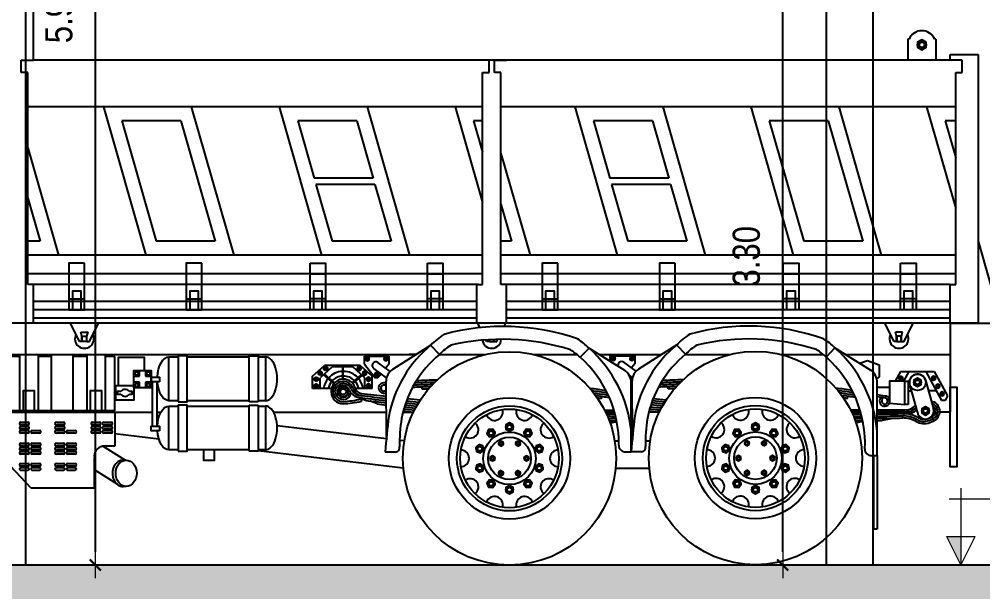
# Model space of a CAD drawing. Header units: millimetres. Extents: x 1170 to 1315, y 90 to 135.
# Drawn here: x 1200.82 to 1205.97, y 94.96 to 98.02 of the extents above; entities that cross this region are included whole.
import ezdxf

# ---------------------------------------------------------------- set-up
doc = ezdxf.new("R2010")
doc.units = ezdxf.units.MM
doc.header["$LTSCALE"] = 20
doc.header["$MEASUREMENT"] = 0
doc.layers.get('0').update_dxf_attribs({"linetype": 'CONTINUOUS'})
doc.layers.get('DEFPOINTS').update_dxf_attribs({"linetype": 'CONTINUOUS'})
doc.layers.add('camion', color=7, linetype='CONTINUOUS')
doc.layers.add('COTA', color=7, linetype='CONTINUOUS')
for name, color, linetype, lineweight in [('E-Cta-W', 7, 'CONTINUOUS', 20), ('E-Pen-C', 4, 'CONTINUOUS', 15), ('E-Pen-G', 3, 'CONTINUOUS', 30)]:
    doc.layers.add(name, color=color, linetype=linetype, lineweight=lineweight)
doc.styles.add('F2', font='ARIALN.TTF')
doc.dimstyles.new('DIMENSION-1', dxfattribs={"dimtxt": 0.145, "dimasz": 0.07, "dimexe": 1, "dimexo": 0, "dimgap": 0.12, "dimtad": 1, "dimzin": 7, "dimdsep": 46, "dimtxsty": 'F2', "dimblk1": 'TRACO', "dimblk2": 'TRACO', "dimsah": 1, "dimcen": 1, "dimse1": 1, "dimse2": 1, "dimclrd": 4, "dimclre": 256, "dimclrt": 4, "dimadec": 8, "dimazin": 0, "dimtfac": 1, "dimtix": 1, "dimtmove": 2, "dimatfit": 3, "dimldrblk": 'TRACO', "dimfxl": 1, "dimtolj": 1, "dimtzin": 0, "dimarcsym": 0})

# ---------------------------------------------------------------- blocks, each defined once
blk = doc.blocks.new('Ind-Nivel-CT2')
at = {"color": 4}
for p, q in [((0, 0.5868), (0, 0)), ((-0.0885, 0.5046), (1.16, 0.5046)), ((-0.1089, 0.2177), (0, 0)), ((-0.1089, 0.2177), (0.1089, 0.2177)), ((0, 0), (0.1089, 0.2177))]:
    blk.add_line(p, q, dxfattribs=at)
blk.add_solid([(-0.1089, 0.2177), (0, 0.2177), (0, 0)], dxfattribs=at)
at = {"color": 4, "style": 'F2'}
blk.add_attdef('NIVEL1', (0.1617, 0.6014), '', height=0.2, dxfattribs=at)
blk = doc.blocks.new('TRACO')
at = {"layer": 'E-Pen-C'}
for p, q in [((0, 1), (0, -1)), ((-1, 0), (1, 0))]:
    blk.add_line(p, q, dxfattribs=at)
at = {"layer": 'E-Pen-G'}
blk.add_line((-0.424, -0.424), (0.424, 0.424), dxfattribs=at)
blk = doc.blocks.new('*D424')
at = {"layer": 'COTA', "color": 4, "linetype": 'Continuous', "lineweight": -2}
blk.add_line((1204.8962, 95.1747), (1204.8962, 98.3347), dxfattribs=at)
at = {"layer": 'DEFPOINTS', "color": 0, "linetype": 'Continuous'}
for p in [(1204.8962, 98.4047), (1205.1279, 98.4047), (1205.1279, 95.1047)]:
    blk.add_point(p, dxfattribs=at)
at = {"layer": 'COTA', "color": 4, "linetype": 'Continuous', "lineweight": -2, "xscale": 0.07, "yscale": 0.07, "zscale": 0.07}
for p, rotation in [((1204.8962, 98.4047), 90), ((1204.8962, 95.1047), 270)]:
    blk.add_blockref('TRACO', p, dxfattribs=dict(at, rotation=rotation))
at = {"layer": 'COTA', "color": 4, "linetype": 'Continuous', "insert": (1204.7022, 96.7547), "char_height": 0.145, "attachment_point": 5, "rotation": 90, "style": 'F2'}
blk.add_mtext('\\A1;3.30', dxfattribs=at)
blk = doc.blocks.new('*D427')
at = {"layer": 'COTA', "color": 4, "linetype": 'Continuous', "lineweight": -2}
blk.add_line((1201.2216, 100.9347), (1201.2216, 95.1747), dxfattribs=at)
at = {"layer": 'DEFPOINTS', "color": 0, "linetype": 'Continuous'}
for p in [(1200.8479, 101.0047), (1200.8479, 95.1047), (1201.2216, 95.1047)]:
    blk.add_point(p, dxfattribs=at)
at = {"layer": 'COTA', "color": 4, "linetype": 'Continuous', "lineweight": -2, "xscale": 0.07, "yscale": 0.07, "zscale": 0.07}
for p, rotation in [((1201.2216, 101.0047), 90), ((1201.2216, 95.1047), 270)]:
    blk.add_blockref('TRACO', p, dxfattribs=dict(at, rotation=rotation))
at = {"layer": 'COTA', "color": 4, "linetype": 'Continuous', "insert": (1201.0276, 98.0547), "char_height": 0.145, "attachment_point": 5, "rotation": 90, "style": 'F2'}
blk.add_mtext('\\A1;5.90', dxfattribs=at)
blk = doc.blocks.new('A$C0AA404B3')
at = {"color": 8}
blk.add_lwpolyline([(1.67, 1.44), (0.83, 1.92), (0, 1.44), (0, 0.48), (0.83, 0), (1.67, 0.48)], close=True, dxfattribs=at)
for radius in [0.833, 0.5]:
    blk.add_circle((0.83, 0.96), radius, dxfattribs=at)

msp = doc.modelspace()

# ---------------------------------------------------------------- hatches: boundary and pattern name
at = {"layer": 'COTA', "linetype": 'Continuous'}
h = msp.add_hatch(dxfattribs=at)
h.set_pattern_fill('ANSI38', color=8, scale=0.4, style=0)
h.set_pattern_definition([(45, (0, -39.34948), (-0.035355339, 0.035355339), []), (135, (0, -39.34948), (-0.1060660172, 0.035355339), [0.125, -0.075])])
h.paths.add_polyline_path([(1226.4666, 94.9547), (1223.9666, 94.9547), (1223.9666, 95.0047), (1218.9666, 95.0047), (1218.9666, 95.1047), (1196.0679, 95.1047), (1196.0679, 95.0047), (1195.4679, 95.0047), (1195.384, 95.0047), (1190.496, 95.0047), (1190.494, 94.9547), (1187.0104, 94.9547), (1187.0104, 94.8047), (1178.0762, 94.8047), (1178.0762, 94.4047), (1227.593, 94.4047), (1227.593, 94.8047), (1226.4666, 94.8047)])

# ---------------------------------------------------------------- linework, layer by layer
at = {"layer": 'camion'}
msp.add_line((1205.9405, 96.3976), (1200.7407, 96.3976), dxfattribs=at)
at = {"layer": 'COTA', "color": 8, "linetype": 'Continuous'}
for p, q in [((1200.8479, 101.0047), (1200.8479, 95.1047)), ((1205.1279, 101.0047), (1205.1279, 95.1047)), ((1205.3779, 101.0047), (1205.3779, 95.1047)), ((1200.8907, 97.8024), (1200.8907, 98.1025)), ((1205.5649, 97.9145), (1205.5649, 97.8024)), ((1205.5711, 97.9145), (1205.5649, 97.9145)), ((1205.7149, 97.9145), (1205.7086, 97.9145)), ((1205.7149, 97.9145), (1205.7149, 97.8024)), ((1200.8254, 97.7368), (1200.8254, 97.8019)), ((1200.8254, 97.8019), (1200.8907, 97.8019)), ((1205.7905, 97.8024), (1200.8907, 97.8024)), ((1203.3264, 97.8019), (1203.2611, 97.8019)), ((1203.3264, 97.7368), (1203.3264, 97.8019)), ((1203.3548, 97.7368), (1203.3548, 97.8019)), ((1203.3548, 97.8019), (1203.4201, 97.8019)), ((1205.7905, 97.8019), (1205.7905, 97.8325)), ((1205.7905, 97.8325), (1205.9405, 97.8325)), ((1205.8557, 97.8019), (1205.7905, 97.8019)), ((1205.8557, 97.7368), (1205.8557, 97.8019)), ((1205.9405, 97.8325), (1205.9405, 96.3976)), ((1200.8605, 97.7368), (1200.8254, 97.7368)), ((1200.8605, 96.6037), (1200.8605, 97.7368)), ((1203.2913, 97.7368), (1203.3264, 97.7368)), ((1203.2913, 96.6037), (1203.2913, 97.7368)), ((1203.3899, 97.7368), (1203.3548, 97.7368)), ((1203.3899, 96.6037), (1203.3899, 97.7368)), ((1205.8206, 97.7368), (1205.8557, 97.7368)), ((1205.8206, 96.6037), (1205.8206, 97.7368)), ((1203.2913, 97.5524), (1200.8605, 97.5524)), ((1203.2701, 97.5524), (1200.8997, 97.5524)), ((1201.2649, 97.5524), (1201.4917, 96.7603)), ((1201.7349, 97.5524), (1201.9617, 96.7603)), ((1202.2049, 97.5524), (1202.4317, 96.7603)), ((1202.6749, 97.5524), (1202.9017, 96.7603)), ((1203.1449, 97.5524), (1203.2913, 97.0412)), ((1205.8206, 97.5524), (1203.3899, 97.5524)), ((1205.7905, 97.5524), (1203.4201, 97.5524)), ((1203.7853, 97.5524), (1204.012, 96.7603)), ((1204.2553, 97.5524), (1204.482, 96.7603)), ((1204.7253, 97.5524), (1204.952, 96.7603)), ((1205.1953, 97.5524), (1205.422, 96.7603)), ((1205.6653, 97.5524), (1205.8206, 97.0096)), ((1201.6789, 97.4781), (1201.3635, 97.4781)), ((1201.3635, 97.4781), (1201.5477, 96.8346)), ((1201.6789, 97.4781), (1201.863, 96.8346)), ((1202.6189, 97.4781), (1202.3035, 97.4781)), ((1202.3035, 97.4781), (1202.3913, 97.1713)), ((1202.6189, 97.4781), (1202.7067, 97.1713)), ((1203.2435, 97.4781), (1203.2913, 97.3114)), ((1203.2913, 97.4781), (1203.2435, 97.4781)), ((1204.1992, 97.4781), (1203.8839, 97.4781)), ((1203.8839, 97.4781), (1203.9717, 97.1713)), ((1204.1992, 97.4781), (1204.287, 97.1713)), ((1205.1392, 97.4781), (1204.8239, 97.4781)), ((1204.8239, 97.4781), (1205.0081, 96.8346)), ((1205.1392, 97.4781), (1205.3234, 96.8346)), ((1205.7639, 97.4781), (1205.8206, 97.2798)), ((1205.8206, 97.4781), (1205.7639, 97.4781)), ((1200.8605, 97.3346), (1201.0249, 96.7603)), ((1203.3899, 97.3031), (1203.5453, 96.7603)), ((1202.7067, 97.1713), (1202.3913, 97.1713)), ((1202.716, 97.1388), (1202.4007, 97.1388)), ((1202.4007, 97.1388), (1202.4877, 96.8346)), ((1202.716, 97.1388), (1202.803, 96.8346)), ((1204.287, 97.1713), (1203.9717, 97.1713)), ((1203.981, 97.1388), (1204.0681, 96.8346)), ((1204.2963, 97.1388), (1203.981, 97.1388)), ((1204.2963, 97.1388), (1204.3834, 96.8346)), ((1200.8605, 97.0645), (1200.9263, 96.8346)), ((1203.3899, 97.0329), (1203.4467, 96.8346)), ((1200.9263, 96.8346), (1200.8605, 96.8346)), ((1201.863, 96.8346), (1201.5477, 96.8346)), ((1202.803, 96.8346), (1202.4877, 96.8346)), ((1203.4467, 96.8346), (1203.3899, 96.8346)), ((1204.3834, 96.8346), (1204.0681, 96.8346)), ((1205.3234, 96.8346), (1205.0081, 96.8346)), ((1205.9405, 96.835), (1206.0657, 96.3976)), ((1203.2913, 96.7603), (1200.8605, 96.7603)), ((1205.8206, 96.7603), (1203.3899, 96.7603)), ((1203.2913, 96.6603), (1200.8605, 96.6603)), ((1205.8206, 96.6603), (1203.3899, 96.6603)), ((1200.8907, 96.6037), (1200.8605, 96.6037)), ((1203.2701, 96.6037), (1200.8907, 96.6037)), ((1200.8907, 96.3976), (1200.8907, 96.6037)), ((1203.2611, 96.3976), (1203.2611, 96.6037)), ((1203.2611, 96.6037), (1203.2913, 96.6037)), ((1203.4201, 96.6037), (1203.3899, 96.6037)), ((1205.7905, 96.6037), (1203.4201, 96.6037)), ((1203.4201, 96.3976), (1203.4201, 96.6037)), ((1205.7905, 96.3976), (1205.7905, 96.6037)), ((1205.7905, 96.6037), (1205.8206, 96.6037)), ((1203.2611, 96.5122), (1200.8907, 96.5122)), ((1205.7905, 96.5122), (1203.4201, 96.5122)), ((1203.2611, 96.4686), (1200.8907, 96.4686)), ((1205.7905, 96.4686), (1203.4201, 96.4686)), ((1203.2611, 96.4232), (1200.8907, 96.4232)), ((1205.7905, 96.4232), (1203.4201, 96.4232)), ((1201.1369, 96.2997), (1201.0886, 96.3976)), ((1201.1903, 96.2997), (1201.2386, 96.3976)), ((1203.2776, 96.3733), (1203.2656, 96.3976)), ((1203.4068, 96.3799), (1203.4156, 96.3976)), ((1205.4909, 96.2997), (1205.4426, 96.3976)), ((1205.5443, 96.2997), (1205.5926, 96.3976)), ((1205.7905, 96.3976), (1205.7905, 96.2291)), ((1205.7905, 96.3976), (1205.9405, 96.3976)), ((1205.9405, 96.3976), (1206.0657, 96.3976)), ((1201.1503, 96.2997), (1201.1369, 96.2997)), ((1201.1503, 96.3271), (1201.144, 96.3484)), ((1201.144, 96.3484), (1201.1832, 96.3484)), ((1201.1503, 96.2997), (1201.1503, 96.3271)), ((1201.177, 96.3271), (1201.1832, 96.3484)), ((1201.177, 96.2997), (1201.177, 96.3271)), ((1201.177, 96.2997), (1201.1903, 96.2997)), ((1203.3139, 96.2997), (1203.3098, 96.308)), ((1203.3272, 96.2997), (1203.3139, 96.2997)), ((1203.3272, 96.2997), (1203.3272, 96.3092)), ((1203.354, 96.2997), (1203.354, 96.3105)), ((1203.354, 96.2997), (1203.3673, 96.2997)), ((1203.3673, 96.2997), (1203.3729, 96.311)), ((1205.5042, 96.2997), (1205.4909, 96.2997)), ((1205.5371, 96.3484), (1205.498, 96.3484)), ((1205.5042, 96.3271), (1205.498, 96.3484)), ((1205.5042, 96.2997), (1205.5042, 96.3271)), ((1205.5309, 96.3271), (1205.5371, 96.3484)), ((1205.5309, 96.2997), (1205.5309, 96.3271)), ((1205.5309, 96.2997), (1205.5443, 96.2997)), ((1203.0156, 96.2805), (1202.8106, 96.1496)), ((1203.0143, 96.2792), (1203.0619, 96.2296)), ((1203.8607, 96.2645), (1203.8131, 96.2149)), ((1203.8607, 96.2645), (1204.0496, 96.1463)), ((1204.3302, 96.282), (1204.1252, 96.1511)), ((1204.3289, 96.2807), (1204.3765, 96.2311)), ((1205.1753, 96.266), (1205.1277, 96.2164)), ((1205.1753, 96.266), (1205.3642, 96.1478)), ((1200.3448, 96.2291), (1202.935, 96.2291)), ((1200.8193, 96.2187), (1200.767, 96.2187)), ((1200.9873, 96.2187), (1200.9161, 96.2187)), ((1201.1778, 96.2187), (1201.1018, 96.2187)), ((1201.3256, 96.2187), (1201.2746, 96.2187)), ((1201.3256, 95.9294), (1201.3256, 96.2187)), ((1201.6156, 95.9831), (1201.6156, 96.217)), ((1201.6156, 96.217), (1201.6642, 96.217)), ((1201.7123, 96.217), (1202.0444, 96.217)), ((1202.0444, 95.9767), (1202.0444, 96.2221)), ((1202.0444, 96.2221), (1202.0925, 96.2221)), ((1202.0925, 96.2221), (1202.0925, 95.9767)), ((1202.0925, 96.217), (1202.1315, 96.217)), ((1202.1315, 96.217), (1202.1315, 95.9831)), ((1202.66, 96.1778), (1202.66, 96.2215)), ((1202.66, 96.2215), (1202.7903, 96.2215)), ((1202.7903, 96.2215), (1202.7903, 96.1778)), ((1202.9334, 96.2291), (1202.8986, 96.2291)), ((1203.0612, 96.2291), (1203.303, 96.2291)), ((1203.5684, 96.2291), (1203.7972, 96.2291)), ((1203.9173, 96.2291), (1204.2473, 96.2291)), ((1203.9746, 96.223), (1204.1049, 96.223)), ((1203.9746, 96.1932), (1203.9746, 96.223)), ((1204.1049, 96.223), (1204.1049, 96.1792)), ((1204.3741, 96.2291), (1204.6116, 96.2291)), ((1204.8891, 96.2291), (1205.1137, 96.2291)), ((1205.2343, 96.2291), (1205.7905, 96.2291)), ((1205.3083, 96.1828), (1205.3483, 96.197)), ((1205.3483, 96.197), (1205.4111, 96.1745)), ((1205.7905, 96.2291), (1205.7905, 95.9232)), ((1201.4585, 96.1437), (1201.4907, 96.1437)), ((1201.4585, 96.1135), (1201.4585, 96.1437)), ((1201.4907, 96.1437), (1201.4907, 96.1135)), ((1202.383, 96.1135), (1202.4471, 96.1713)), ((1202.4219, 96.1486), (1202.4471, 96.1713)), ((1202.4274, 96.1094), (1202.4875, 96.1637)), ((1202.6382, 96.1713), (1202.4471, 96.1713)), ((1202.5977, 96.1637), (1202.4875, 96.1637)), ((1202.5426, 96.1637), (1202.5426, 96.0976)), ((1202.5475, 96.0978), (1202.5475, 96.1637)), ((1202.6619, 96.1058), (1202.5977, 96.1637)), ((1202.7023, 96.1135), (1202.6382, 96.1713)), ((1202.66, 96.1778), (1202.7181, 96.1045)), ((1202.779, 96.1054), (1202.7098, 96.1554)), ((1202.7984, 96.1393), (1202.7325, 96.1869)), ((1202.7903, 96.1778), (1202.7739, 96.157)), ((1204.1131, 96.1408), (1204.0471, 96.1883)), ((1204.1049, 96.1792), (1204.0885, 96.1585)), ((1205.4111, 96.1745), (1205.4111, 96.1107)), ((1201.4283, 96.0814), (1201.4283, 96.1135)), ((1201.4283, 96.1135), (1201.4585, 96.1135)), ((1201.4907, 96.1135), (1201.5209, 96.1135)), ((1201.5209, 96.1135), (1201.5209, 96.0814)), ((1202.383, 96.0473), (1202.383, 96.1135)), ((1202.4234, 96.0473), (1202.4234, 96.1058)), ((1202.4975, 96.0747), (1202.4417, 96.1223)), ((1202.5007, 96.0782), (1202.4453, 96.1256)), ((1202.5943, 96.0782), (1202.6447, 96.1213)), ((1202.5976, 96.0747), (1202.6483, 96.118)), ((1202.6619, 96.0473), (1202.6619, 96.1058)), ((1202.7023, 96.0473), (1202.7023, 96.1135)), ((1202.7322, 96.1045), (1202.7181, 96.1045)), ((1202.7497, 96.1266), (1202.7322, 96.1045)), ((1204.0936, 96.1069), (1204.0754, 96.12)), ((1204.0865, 95.7101), (1204.0865, 96.0989)), ((1205.4111, 96.1107), (1205.3988, 96.1009)), ((1205.5249, 96.1387), (1205.4966, 96.087)), ((1205.5249, 96.1387), (1205.7053, 96.1387)), ((1205.5699, 96.1387), (1205.5416, 96.087)), ((1205.6588, 96.0933), (1205.702, 95.9403)), ((1205.6603, 96.1387), (1205.7451, 95.9837)), ((1205.7053, 96.1387), (1205.7763, 96.009)), ((1201.4585, 96.0814), (1201.4283, 96.0814)), ((1201.4585, 96.0512), (1201.4585, 96.0814)), ((1201.4907, 96.0512), (1201.4585, 96.0512)), ((1201.5209, 96.0814), (1201.4907, 96.0814)), ((1201.4907, 96.0814), (1201.4907, 96.0512)), ((1201.5254, 96.0843), (1201.5254, 95.8463)), ((1201.5501, 96.0843), (1201.5501, 95.8463)), ((1202.4835, 96.0473), (1202.383, 96.0473)), ((1202.7023, 96.0473), (1202.6116, 96.0473)), ((1202.7787, 95.7908), (1202.776, 96.0879)), ((1202.9691, 96.0444), (1202.9686, 96.0559)), ((1202.9691, 96.0444), (1202.9686, 96.0559)), ((1204.0934, 95.7923), (1204.0907, 96.0894)), ((1204.2837, 96.0459), (1204.2832, 96.0574)), ((1205.4016, 95.69), (1205.4016, 96.0788)), ((1205.4672, 96.0536), (1205.4016, 96.0536)), ((1205.5743, 96.0695), (1205.6155, 95.9232)), ((1202.5868, 96.0148), (1202.5762, 96.0194)), ((1202.6679, 95.9844), (1202.6209, 96.002)), ((1202.642, 95.9909), (1202.6442, 95.9796)), ((1203.9282, 95.9933), (1203.9299, 96.0046)), ((1205.2428, 95.9947), (1205.2445, 96.0061)), ((1205.4197, 95.9969), (1205.4288, 95.99)), ((1205.5674, 96.035), (1205.584, 96.035)), ((1205.7171, 96.035), (1205.6753, 96.035)), ((1205.7763, 96.009), (1205.7645, 95.9837)), ((1201.6642, 95.9831), (1201.6156, 95.9831)), ((1201.6156, 95.9543), (1201.6642, 95.9543)), ((1201.6156, 95.7204), (1201.6156, 95.9543)), ((1202.0444, 95.9831), (1201.7123, 95.9831)), ((1201.7123, 95.9543), (1202.0444, 95.9543)), ((1202.0925, 95.9767), (1202.0444, 95.9767)), ((1202.0444, 95.714), (1202.0444, 95.9594)), ((1202.0444, 95.9594), (1202.0925, 95.9594)), ((1202.1315, 95.9831), (1202.0925, 95.9831)), ((1202.0925, 95.9594), (1202.0925, 95.714)), ((1202.0925, 95.9543), (1202.1315, 95.9543)), ((1202.1315, 95.9543), (1202.1315, 95.7204)), ((1202.7282, 95.9655), (1202.6885, 95.9819)), ((1205.7645, 95.9837), (1205.7443, 95.9837)), ((1200.7308, 95.9218), (1201.5254, 95.9218)), ((1201.3256, 95.9294), (1200.767, 95.9294)), ((1201.3263, 95.9218), (1201.3263, 95.7402)), ((1201.5501, 95.9218), (1201.5727, 95.9218)), ((1201.5726, 95.9217), (1201.5716, 95.9218)), ((1202.1744, 95.9218), (1202.7775, 95.9218)), ((1202.8662, 95.9218), (1202.922, 95.9218)), ((1202.8662, 95.9218), (1202.922, 95.9218)), ((1204.1808, 95.9232), (1204.2366, 95.9232)), ((1205.42, 95.8776), (1205.4839, 95.89)), ((1205.5376, 95.8907), (1205.5376, 95.9022)), ((1205.7358, 95.9232), (1205.7905, 95.9232)), ((1200.8233, 95.868), (1200.8611, 95.868)), ((1200.8611, 95.8532), (1200.8233, 95.8532)), ((1200.8233, 95.8459), (1200.8611, 95.8459)), ((1201.0137, 95.868), (1201.0514, 95.868)), ((1201.0514, 95.8532), (1201.0137, 95.8532)), ((1201.0137, 95.8459), (1201.0514, 95.8459)), ((1201.2066, 95.868), (1201.2443, 95.868)), ((1201.2443, 95.8532), (1201.2066, 95.8532)), ((1201.2066, 95.8459), (1201.2443, 95.8459)), ((1201.2685, 95.868), (1201.3062, 95.868)), ((1201.3062, 95.8532), (1201.2685, 95.8532)), ((1201.2685, 95.8459), (1201.3062, 95.8459)), ((1202.7776, 95.7791), (1202.1933, 95.8482)), ((1203.9796, 95.8643), (1204.0096, 95.8712)), ((1205.2942, 95.8658), (1205.3243, 95.8727)), ((1200.8611, 95.8311), (1200.8233, 95.8311)), ((1200.8233, 95.8238), (1200.8611, 95.8238)), ((1200.8611, 95.809), (1200.8233, 95.809)), ((1200.8852, 95.8238), (1200.923, 95.8238)), ((1200.923, 95.809), (1200.8852, 95.809)), ((1201.0514, 95.8311), (1201.0137, 95.8311)), ((1201.0137, 95.8238), (1201.0514, 95.8238)), ((1201.0514, 95.809), (1201.0137, 95.809)), ((1201.0756, 95.8238), (1201.1133, 95.8238)), ((1201.1133, 95.809), (1201.0756, 95.809)), ((1201.2443, 95.8311), (1201.2066, 95.8311)), ((1201.2066, 95.8238), (1201.2443, 95.8238)), ((1201.2443, 95.809), (1201.2066, 95.809)), ((1201.3062, 95.8311), (1201.2685, 95.8311)), ((1201.2685, 95.8238), (1201.3062, 95.8238)), ((1201.3062, 95.809), (1201.2685, 95.809)), ((1201.5622, 95.7779), (1201.3263, 95.8058)), ((1200.8233, 95.7558), (1200.8611, 95.7558)), ((1200.8611, 95.741), (1200.8233, 95.741)), ((1200.8233, 95.7337), (1200.8611, 95.7337)), ((1200.8852, 95.7558), (1200.923, 95.7558)), ((1200.923, 95.741), (1200.8852, 95.741)), ((1200.8852, 95.7337), (1200.923, 95.7337)), ((1201.0137, 95.7558), (1201.0514, 95.7558)), ((1201.0514, 95.741), (1201.0137, 95.741)), ((1201.0137, 95.7337), (1201.0514, 95.7337)), ((1201.0756, 95.7558), (1201.1133, 95.7558)), ((1201.1133, 95.741), (1201.0756, 95.741)), ((1201.0756, 95.7337), (1201.1133, 95.7337)), ((1201.3813, 95.6651), (1201.2623, 95.7401)), ((1201.3263, 95.7402), (1201.2624, 95.7402)), ((1202.8734, 95.7677), (1202.848, 95.7707)), ((1203.9981, 95.7677), (1204.0201, 95.7677)), ((1204.1626, 95.7677), (1204.1877, 95.7677)), ((1200.8611, 95.7189), (1200.8233, 95.7189)), ((1200.8233, 95.7116), (1200.8611, 95.7116)), ((1200.8611, 95.6968), (1200.8233, 95.6968)), ((1200.923, 95.7189), (1200.8852, 95.7189)), ((1200.8852, 95.7116), (1200.923, 95.7116)), ((1200.923, 95.6968), (1200.8852, 95.6968)), ((1201.0514, 95.7189), (1201.0137, 95.7189)), ((1201.0137, 95.7116), (1201.0514, 95.7116)), ((1201.0514, 95.6968), (1201.0137, 95.6968)), ((1201.1133, 95.7189), (1201.0756, 95.7189)), ((1201.0756, 95.7116), (1201.1133, 95.7116)), ((1201.1133, 95.6968), (1201.0756, 95.6968)), ((1201.6642, 95.7204), (1201.6156, 95.7204)), ((1202.0444, 95.7204), (1201.7123, 95.7204)), ((1202.0925, 95.714), (1202.0444, 95.714)), ((1202.1315, 95.7204), (1202.0925, 95.7204)), ((1202.868, 95.6233), (1202.0925, 95.7151)), ((1202.8252, 95.7086), (1202.7719, 95.7086)), ((1204.0556, 95.71), (1204.0865, 95.71)), ((1204.1398, 95.7101), (1204.0865, 95.7101)), ((1205.3706, 95.6899), (1205.4016, 95.6899)), ((1205.3837, 95.2957), (1205.3837, 95.6899)), ((1205.4016, 95.69), (1205.4016, 95.6899)), ((1205.4016, 95.6899), (1205.4016, 95.2957)), ((1200.8789, 95.5158), (1200.767, 95.6356)), ((1200.8233, 95.6474), (1200.8611, 95.6474)), ((1200.8611, 95.6326), (1200.8233, 95.6326)), ((1200.8852, 95.6474), (1200.923, 95.6474)), ((1200.923, 95.6326), (1200.8852, 95.6326)), ((1201.0137, 95.6474), (1201.0514, 95.6474)), ((1201.0514, 95.6326), (1201.0137, 95.6326)), ((1201.0756, 95.6474), (1201.1133, 95.6474)), ((1201.1133, 95.6326), (1201.0756, 95.6326)), ((1201.2169, 95.5158), (1201.2169, 95.6771)), ((1201.3871, 95.6655), (1201.3683, 95.6654)), ((1200.8233, 95.6253), (1200.8611, 95.6253)), ((1200.8611, 95.6105), (1200.8233, 95.6105)), ((1200.8852, 95.6253), (1200.923, 95.6253)), ((1200.923, 95.6105), (1200.8852, 95.6105)), ((1201.0137, 95.6253), (1201.0514, 95.6253)), ((1201.0514, 95.6105), (1201.0137, 95.6105)), ((1201.0756, 95.6253), (1201.1133, 95.6253)), ((1201.1133, 95.6105), (1201.0756, 95.6105)), ((1201.3418, 95.5343), (1201.2169, 95.613)), ((1204.0034, 95.6233), (1204.1828, 95.6233)), ((1201.2169, 95.5158), (1200.8789, 95.5158)), ((1201.3871, 95.5249), (1201.3683, 95.5249)), ((1205.4016, 95.2957), (1205.3837, 95.2957))]:
    msp.add_line(p, q, dxfattribs=at)
at = {"layer": 'COTA', "color": 1, "linetype": 'Continuous'}
msp.add_line((1218.9666, 95.1047), (1196.0679, 95.1047), dxfattribs=at)
at = {"layer": 'COTA', "color": 8, "linetype": 'Continuous'}
for points in [[(1201.1642, 96.7182), (1201.0812, 96.7182), (1201.0812, 96.5265), (1201.1642, 96.5265)], [(1201.7913, 96.7182), (1201.7082, 96.7182), (1201.7082, 96.5265), (1201.7913, 96.5265)], [(1202.3696, 96.7182), (1202.4526, 96.7182), (1202.4526, 96.5265), (1202.3696, 96.5265)], [(1202.9966, 96.7182), (1203.0797, 96.7182), (1203.0797, 96.5265), (1202.9966, 96.5265)], [(1203.6936, 96.7182), (1203.6106, 96.7182), (1203.6106, 96.5265), (1203.6936, 96.5265)], [(1204.3206, 96.7182), (1204.2376, 96.7182), (1204.2376, 96.5265), (1204.3206, 96.5265)], [(1204.899, 96.7182), (1204.982, 96.7182), (1204.982, 96.5265), (1204.899, 96.5265)], [(1205.526, 96.7182), (1205.609, 96.7182), (1205.609, 96.5265), (1205.526, 96.5265)], [(1201.1642, 96.6603), (1201.0812, 96.6603), (1201.0812, 96.4686), (1201.1642, 96.4686)], [(1201.7913, 96.6603), (1201.7082, 96.6603), (1201.7082, 96.4686), (1201.7913, 96.4686)], [(1202.3696, 96.6603), (1202.4526, 96.6603), (1202.4526, 96.4686), (1202.3696, 96.4686)], [(1202.9966, 96.6603), (1203.0797, 96.6603), (1203.0797, 96.4686), (1202.9966, 96.4686)], [(1203.6936, 96.6603), (1203.6106, 96.6603), (1203.6106, 96.4686), (1203.6936, 96.4686)], [(1204.3206, 96.6603), (1204.2376, 96.6603), (1204.2376, 96.4686), (1204.3206, 96.4686)], [(1204.899, 96.6603), (1204.982, 96.6603), (1204.982, 96.4686), (1204.899, 96.4686)], [(1205.526, 96.6603), (1205.609, 96.6603), (1205.609, 96.4686), (1205.526, 96.4686)], [(1201.1442, 96.4686), (1201.1011, 96.4686), (1201.1011, 96.5708), (1201.1442, 96.5708)], [(1201.7713, 96.4686), (1201.7282, 96.4686), (1201.7282, 96.5708), (1201.7713, 96.5708)], [(1202.4326, 96.4686), (1202.3895, 96.4686), (1202.3895, 96.5708), (1202.4326, 96.5708)], [(1203.0597, 96.4686), (1203.0166, 96.4686), (1203.0166, 96.5708), (1203.0597, 96.5708)], [(1203.6736, 96.4686), (1203.6305, 96.4686), (1203.6305, 96.5708), (1203.6736, 96.5708)], [(1204.3007, 96.4686), (1204.2576, 96.4686), (1204.2576, 96.5708), (1204.3007, 96.5708)], [(1204.962, 96.4686), (1204.9189, 96.4686), (1204.9189, 96.5708), (1204.962, 96.5708)], [(1205.5891, 96.4686), (1205.546, 96.4686), (1205.546, 96.5708), (1205.5891, 96.5708)], [(1201.1517, 96.3271), (1201.1756, 96.3271), (1201.1756, 96.2997), (1201.1517, 96.2997)], [(1205.5295, 96.3271), (1205.5056, 96.3271), (1205.5056, 96.2997), (1205.5295, 96.2997)], [(1200.9161, 95.9294), (1200.8193, 95.9294), (1200.8193, 96.2291), (1200.9161, 96.2291)], [(1201.1018, 95.9294), (1200.9873, 95.9294), (1200.9873, 96.2291), (1201.1018, 96.2291)], [(1201.2746, 95.9294), (1201.1778, 95.9294), (1201.1778, 96.2291), (1201.2746, 96.2291)], [(1201.6642, 95.9767), (1201.7123, 95.9767), (1201.7123, 96.2221), (1201.6642, 96.2221)], [(1201.5209, 96.0512), (1201.4283, 96.0512), (1201.4283, 96.1437), (1201.5209, 96.1437)], [(1201.5658, 96.0843), (1201.5209, 96.0843), (1201.5209, 96.1089), (1201.5658, 96.1089)], [(1201.3311, 96.0635), (1201.427, 96.0635), (1201.427, 95.9851), (1201.3311, 95.9851)], [(1205.5488, 96.087), (1205.4672, 96.087), (1205.4672, 95.9703), (1205.5488, 95.963)], [(1205.5674, 95.963), (1205.5488, 95.963), (1205.5488, 96.087), (1205.5674, 96.087)], [(1205.7905, 96.0558), (1205.8269, 96.0558), (1205.8269, 95.6293), (1205.7905, 95.6293)], [(1200.8958, 95.9294), (1200.8383, 95.9294), (1200.8383, 96.0383), (1200.8958, 96.0383)], [(1201.2543, 95.9294), (1201.1967, 95.9294), (1201.1967, 96.0383), (1201.2543, 96.0383)], [(1201.6642, 95.714), (1201.7123, 95.714), (1201.7123, 95.9594), (1201.6642, 95.9594)], [(1201.5658, 95.8216), (1201.5209, 95.8216), (1201.5209, 95.8463), (1201.5658, 95.8463)]]:
    msp.add_lwpolyline(points, close=True, dxfattribs=at)
for points in [[(1203.3286, 96.3093), (1203.3286, 96.2997), (1203.3525, 96.2997), (1203.3525, 96.3104)], [(1201.4843, 96.1437), (1201.4843, 96.2134), (1201.3439, 96.2134), (1201.3439, 96.0635), (1201.4283, 96.0635)], [(1201.358, 96.0159), (1201.3411, 96.0159), (1201.3411, 96.0333), (1201.358, 96.0333)], [(1201.4038, 96.0333), (1201.4176, 96.0333), (1201.4176, 96.0159), (1201.4038, 96.0159)], [(1201.8567, 95.7204), (1201.8567, 95.6631), (1201.8026, 95.6631), (1201.8026, 95.7204)]]:
    msp.add_lwpolyline(points, dxfattribs=at)
for centre, radius in [((1204.7503, 95.6762), 0.57), ((1203.4357, 95.6747), 0.57), ((1201.4434, 96.1286), 0.00873), ((1201.5058, 96.1286), 0.00873), ((1205.6166, 96.0814), 0.0439), ((1201.4434, 96.0663), 0.00873), ((1201.5058, 96.0663), 0.00873), ((1203.4357, 95.6747), 0.3243), ((1204.7503, 95.6762), 0.3243), ((1203.4357, 95.6747), 0.2809), ((1203.4357, 95.6747), 0.2636), ((1204.7503, 95.6762), 0.2809), ((1204.7503, 95.6762), 0.2636), ((1203.4357, 95.6747), 0.1404), ((1203.4357, 95.6747), 0.1137), ((1204.7503, 95.6762), 0.1404), ((1204.7503, 95.6762), 0.1137)]:
    msp.add_circle(centre, radius, dxfattribs=at)
for centre, radius, start, end in [((1205.6399, 97.8851), 0.0748, 23.1601, 156.8399), ((1203.4031, 95.1777), 1.2021, 70.7707, 105.3133), ((1204.7178, 95.1792), 1.2021, 70.7707, 105.3133), ((1201.1636, 96.3134), 0.0506, 152.6248, 27.3752), ((1203.2936, 96.0097), 0.388, 122.2966, 135.9109), ((1203.3984, 95.1137), 1.1976, 72.3108, 103.3239), ((1203.3406, 96.3134), 0.0506, 187.8731, 357.645), ((1203.5917, 95.9848), 0.388, 46.118, 57.7034), ((1204.6076, 96.0107), 0.388, 122.2966, 135.9109), ((1204.713, 95.1151), 1.1976, 72.3108, 103.3239), ((1204.9064, 95.9863), 0.388, 46.118, 57.7034), ((1205.5176, 96.3134), 0.0506, 152.6248, 27.3752), ((1203.4286, 95.7804), 0.6486, 129.2287, 169.5212), ((1203.2974, 96.0045), 0.3257, 122.3644, 136.1431), ((1203.5879, 95.9795), 0.3257, 46.2738, 57.6356), ((1203.4027, 95.7521), 0.6872, 5.3148, 48.2047), ((1204.7432, 95.7819), 0.6486, 129.2287, 169.5212), ((1204.6114, 96.0054), 0.3257, 122.3644, 136.1431), ((1204.9026, 95.981), 0.3257, 46.2738, 57.6356), ((1204.7173, 95.7536), 0.6872, 5.3148, 48.2047), ((1203.4287, 95.7803), 0.58, 129.2308, 169.3731), ((1203.4074, 95.7556), 0.6128, 359.0405, 48.5471), ((1204.7433, 95.7818), 0.58, 129.2308, 169.3731), ((1204.7172, 95.7535), 0.6187, 357.27, 48.2005), ((1202.7212, 96.1711), 0.0194, 54.1904, 234.1904), ((1202.8558, 96.0838), 0.0799, 124.5072, 177.0208), ((1204.0358, 96.1726), 0.0194, 54.1904, 198.2147), ((1204.0069, 96.0786), 0.08, 359.0857, 57.7722), ((1204.1705, 96.0853), 0.0799, 124.5072, 177.0208), ((1205.3216, 96.0801), 0.08, 359.0857, 57.7722), ((1202.5476, 96.0323), 0.1073, 139.6645, 171.9451), ((1202.5476, 96.0323), 0.1073, 92.6636, 137.0988), ((1202.5475, 96.032), 0.0658, 18.129, 280.7834), ((1202.5481, 96.0315), 0.083, 93.7788, 136.192), ((1202.5476, 96.0323), 0.1073, 42.9743, 90.0562), ((1202.5481, 96.0315), 0.083, 44.3392, 90.4083), ((1202.5476, 96.0323), 0.1073, 8.0549, 40.4086), ((1203.1802, 90.9868), 5.1079, 91.4775, 92.7219), ((1203.1802, 90.9868), 5.1079, 91.4775, 92.7219), ((1204.4948, 90.9883), 5.1079, 91.4775, 92.7219), ((1205.6166, 96.0814), 0.0439, 15.7491, 195.7491), ((1201.3809, 96.012), 0.0313, 42.8734, 137.1266), ((1202.5481, 96.0315), 0.083, 139.5082, 169.0069), ((1202.5476, 96.032), 0.0543, 19.2547, 280.7103), ((1202.5475, 96.032), 0.0428, 17.8302, 336.3526), ((1202.5476, 96.0323), 0.0314, 14.0466, 335.7822), ((1202.6432, 96.073), 0.0616, 206.9629, 264.3481), ((1202.6482, 96.0611), 0.0506, 192.7444, 264.3266), ((1202.6482, 96.0611), 0.0391, 192.7444, 264.3266), ((1202.5481, 96.0315), 0.083, 10.9931, 41.0221), ((1202.7635, 96.0503), 0.0274, 90, 298.5057), ((1202.7635, 96.0503), 0.016, 89.0482, 324.2863), ((1203.195, 90.7527), 5.331, 94.5054, 94.6733), ((1203.1802, 90.9868), 5.1079, 94.5374, 94.6795), ((1203.1802, 90.9868), 5.0735, 91.8843, 92.9733), ((1203.1802, 90.9868), 5.0735, 91.8843, 92.9733), ((1203.1802, 90.9868), 5.0849, 91.7556, 92.8934), ((1203.1802, 90.9868), 5.0849, 91.7556, 92.8934), ((1203.1806, 90.9613), 5.1219, 91.6172, 92.8003), ((1203.1806, 90.9613), 5.1219, 91.6172, 92.8003), ((1203.1802, 90.9868), 5.062, 92.0068, 92.3905), ((1203.1802, 90.9868), 5.062, 92.0068, 92.3905), ((1203.1802, 90.9868), 5.1079, 81.3076, 82.2831), ((1204.4948, 90.9883), 5.0735, 91.8843, 92.9733), ((1204.4948, 90.9883), 5.0849, 91.7556, 92.8934), ((1204.4952, 90.9627), 5.1219, 91.6172, 92.8003), ((1204.4948, 90.9883), 5.062, 92.0068, 92.3905), ((1204.4948, 90.9883), 5.1079, 81.3076, 82.2831), ((1201.3809, 96.0372), 0.0313, 222.8734, 317.1266), ((1202.4785, 96.7988), 0.824, 274.7316, 281.4405), ((1202.6432, 96.073), 0.0731, 206.9629, 264.3481), ((1203.6074, 103.4014), 7.4648, 262.40621, 263.61291), ((1203.9904, 106.5749), 10.6497, 262.73218, 263.45683), ((1204.0714, 107.3035), 11.3712, 262.79013, 263.46247), ((1204.0714, 107.3035), 11.3712, 264.03353, 264.38449), ((1204.0714, 107.3035), 11.3712, 264.03353, 264.38449), ((1203.1806, 90.9613), 5.1219, 81.2664, 82.1869), ((1203.1802, 90.9868), 5.0849, 81.1281, 82.0051), ((1203.1802, 90.9868), 5.0735, 81.0439, 81.8764), ((1203.1802, 90.9868), 5.062, 81.5027, 81.7539), ((1205.3861, 107.305), 11.3712, 264.03353, 264.38449), ((1204.4952, 90.9627), 5.1219, 81.2664, 82.1869), ((1204.4948, 90.9883), 5.0849, 81.1281, 82.0051), ((1204.4948, 90.9883), 5.0735, 81.0439, 81.8764), ((1204.4948, 90.9883), 5.062, 81.5027, 81.7539), ((1204.4948, 90.9883), 5.1079, 79.3195, 79.7747), ((1204.4952, 90.9627), 5.1219, 79.3132, 79.8076), ((1205.4415, 95.9803), 0.0274, 142.5991, 339.657), ((1205.4415, 95.9803), 0.016, 142.5991, 77.1474), ((1205.4415, 95.9803), 0.0274, 20.343, 90), ((1202.4625, 96.9332), 0.9707, 275.0268, 280.7901), ((1204.0363, 106.9205), 11.0213, 262.86819, 263.4397), ((1204.0365, 106.9232), 11.0355, 263.19104, 263.44742), ((1204.0433, 106.9967), 11.1207, 263.94665, 264.23973), ((1204.0433, 106.9967), 11.1207, 263.94665, 264.23973), ((1204.0365, 106.9232), 11.0355, 263.95204, 264.25991), ((1204.0365, 106.9232), 11.0355, 263.95204, 264.25991), ((1204.0363, 106.9205), 11.0213, 263.96393, 264.28508), ((1204.0363, 106.9205), 11.0213, 263.96393, 264.28508), ((1204.036, 106.9176), 11.0069, 263.9771, 264.31187), ((1204.036, 106.9176), 11.0069, 263.9771, 264.31187), ((1204.0532, 107.1054), 11.1839, 264.00477, 264.34774), ((1204.0532, 107.1054), 11.1839, 264.00477, 264.34774), ((1205.3579, 106.9981), 11.1207, 263.94665, 264.23973), ((1205.3511, 106.9246), 11.0355, 263.95204, 264.25991), ((1205.3509, 106.922), 11.0213, 263.96393, 264.28508), ((1205.3506, 106.9191), 11.0069, 263.9771, 264.31187), ((1205.3679, 107.1068), 11.1839, 264.00477, 264.34774), ((1204.67, 95.9236), 0.0444, 198.3036, 17.6666), ((1204.8308, 95.9235), 0.0444, 162.3036, 341.6666), ((1205.4966, 96.0936), 0.1747, 294.9925, 308.7527), ((1205.4735, 96.1368), 0.2352, 295.6691, 305.3119), ((1205.6594, 95.9286), 0.0442, 187.1335, 15.3999), ((1205.6811, 95.9257), 0.0547, 312.0657, 79.7284), ((1205.6811, 95.9257), 0.0432, 312.0657, 72.0276), ((1205.6811, 95.9257), 0.0318, 312.0657, 56.654), ((1206.0269, 95.48), 3.2631, 172.6324, 175.9819), ((1203.6705, 95.7545), 0.8226, 170.713, 181.2752), ((1204.0532, 107.1054), 11.2413, 263.94512, 264.22301), ((1204.0532, 107.1054), 11.2413, 263.94512, 264.22301), ((1203.3554, 95.9221), 0.0444, 198.3036, 17.6666), ((1203.5161, 95.9221), 0.0444, 162.3036, 341.6666), ((1204.0714, 107.3035), 11.3712, 269.35717, 269.61136), ((1204.0532, 107.1054), 11.1839, 269.46753, 269.71455), ((1204.036, 106.9176), 11.0069, 269.57554, 269.81532), ((1204.0363, 106.9205), 11.0213, 269.60121, 269.82944), ((1204.0365, 106.9232), 11.0355, 269.62532, 269.8424), ((1207.3416, 95.4814), 3.2631, 172.6324, 175.9819), ((1204.9851, 95.756), 0.8226, 170.713, 181.2752), ((1205.3679, 107.1068), 11.2413, 263.94512, 264.22301), ((1205.3861, 107.305), 11.3712, 269.35717, 269.61136), ((1205.3679, 107.1068), 11.1839, 269.46753, 269.71455), ((1205.3506, 106.9191), 11.0069, 269.57554, 269.81532), ((1205.3509, 106.922), 11.0213, 269.60121, 269.82944), ((1205.3511, 106.9246), 11.0355, 269.62532, 269.8424), ((1205.3861, 107.305), 11.3712, 270.07819, 270.92868), ((1205.3679, 107.1068), 11.1839, 270.17272, 271.06296), ((1205.3506, 106.9191), 11.0069, 270.26524, 271.1957), ((1205.3509, 106.922), 11.0213, 270.26353, 270.97061), ((1205.3511, 106.9246), 11.0355, 270.26191, 270.96804), ((1205.5375, 95.745), 0.1687, 60.2414, 89.9638), ((1205.5375, 95.745), 0.1572, 60.2414, 89.9638), ((1205.5375, 95.745), 0.1457, 60.2414, 89.9638), ((1205.4735, 96.1368), 0.2466, 295.6691, 305.3119), ((1205.6517, 95.9463), 0.0627, 240.7189, 264.1113), ((1205.6485, 95.9722), 0.0998, 267.1474, 308.5171), ((1205.6485, 95.9722), 0.0884, 267.1474, 308.5171), ((1200.8233, 95.8606), 0.0074, 90, 270), ((1200.8233, 95.8385), 0.0074, 90, 270), ((1200.8611, 95.8606), 0.0074, 270, 90), ((1200.8611, 95.8385), 0.0074, 270, 90), ((1201.0137, 95.8606), 0.0074, 90, 270), ((1201.0137, 95.8385), 0.0074, 90, 270), ((1201.0514, 95.8606), 0.0074, 270, 90), ((1201.0514, 95.8385), 0.0074, 270, 90), ((1201.2066, 95.8606), 0.0074, 90, 270), ((1201.2066, 95.8385), 0.0074, 90, 270), ((1201.2443, 95.8606), 0.0074, 270, 90), ((1201.2443, 95.8385), 0.0074, 270, 90), ((1201.2685, 95.8606), 0.0074, 90, 270), ((1201.2685, 95.8385), 0.0074, 90, 270), ((1201.3062, 95.8606), 0.0074, 270, 90), ((1201.3062, 95.8385), 0.0074, 270, 90), ((1203.2254, 95.8277), 0.0444, 234.3036, 53.6666), ((1203.6461, 95.8276), 0.0444, 126.3036, 305.6666), ((1204.0433, 106.9967), 11.1207, 269.61702, 269.8218), ((1204.0532, 107.1054), 11.2413, 269.59226, 269.6247), ((1204.54, 95.8291), 0.0444, 234.3036, 53.6666), ((1204.9608, 95.829), 0.0444, 126.3036, 305.6666), ((1205.3579, 106.9981), 11.1207, 269.61702, 269.8218), ((1205.3679, 107.1068), 11.2413, 269.59226, 269.6247), ((1205.3579, 106.9981), 11.1207, 270.22513, 270.34), ((1205.6517, 95.9463), 0.0857, 240.7189, 264.1113), ((1205.6517, 95.9463), 0.0742, 240.7189, 264.1113), ((1205.6485, 95.9722), 0.1113, 267.1474, 308.5171), ((1200.8233, 95.8164), 0.0074, 90, 270), ((1200.8611, 95.8164), 0.0074, 270, 90), ((1200.8852, 95.8164), 0.0074, 90, 270), ((1200.923, 95.8164), 0.0074, 270, 90), ((1201.0137, 95.8164), 0.0074, 90, 270), ((1201.0514, 95.8164), 0.0074, 270, 90), ((1201.0756, 95.8164), 0.0074, 90, 270), ((1201.1133, 95.8164), 0.0074, 270, 90), ((1201.2066, 95.8164), 0.0074, 90, 270), ((1201.2443, 95.8164), 0.0074, 270, 90), ((1201.2685, 95.8164), 0.0074, 90, 270), ((1201.3062, 95.8164), 0.0074, 270, 90), ((1200.8233, 95.7484), 0.0074, 90, 270), ((1200.8233, 95.7263), 0.0074, 90, 270), ((1200.8611, 95.7484), 0.0074, 270, 90), ((1200.8611, 95.7263), 0.0074, 270, 90), ((1200.8852, 95.7484), 0.0074, 90, 270), ((1200.8852, 95.7263), 0.0074, 90, 270), ((1200.923, 95.7484), 0.0074, 270, 90), ((1200.923, 95.7263), 0.0074, 270, 90), ((1201.0137, 95.7484), 0.0074, 90, 270), ((1201.0137, 95.7263), 0.0074, 90, 270), ((1201.0514, 95.7484), 0.0074, 270, 90), ((1201.0514, 95.7263), 0.0074, 270, 90), ((1201.0756, 95.7484), 0.0074, 90, 270), ((1201.0756, 95.7263), 0.0074, 90, 270), ((1201.1133, 95.7484), 0.0074, 270, 90), ((1201.1133, 95.7263), 0.0074, 270, 90), ((1201.2719, 95.6854), 0.0556, 99.7743, 188.5661), ((1202.8239, 95.733), 0.0244, 273.0987, 7.6542), ((1204.0543, 95.7442), 0.0342, 177.9439, 272.1884), ((1204.1385, 95.7345), 0.0244, 273.0987, 7.6542), ((1200.8233, 95.7042), 0.0074, 90, 270), ((1200.8611, 95.7042), 0.0074, 270, 90), ((1200.8852, 95.7042), 0.0074, 90, 270), ((1200.923, 95.7042), 0.0074, 270, 90), ((1201.0137, 95.7042), 0.0074, 90, 270), ((1201.0514, 95.7042), 0.0074, 270, 90), ((1201.0756, 95.7042), 0.0074, 90, 270), ((1201.1133, 95.7042), 0.0074, 270, 90), ((1203.1757, 95.6748), 0.0444, 270.3036, 89.6666), ((1203.6958, 95.6747), 0.0444, 90.3036, 269.6666), ((1204.4903, 95.6763), 0.0444, 270.3036, 89.6666), ((1205.0104, 95.6762), 0.0444, 90.3036, 269.6666), ((1205.3693, 95.724), 0.0342, 177.9439, 272.1884), ((1200.8233, 95.64), 0.0074, 90, 270), ((1200.8611, 95.64), 0.0074, 270, 90), ((1200.8852, 95.64), 0.0074, 90, 270), ((1200.923, 95.64), 0.0074, 270, 90), ((1201.0137, 95.64), 0.0074, 90, 270), ((1201.0514, 95.64), 0.0074, 270, 90), ((1201.0756, 95.64), 0.0074, 90, 270), ((1201.1133, 95.64), 0.0074, 270, 90), ((1200.8233, 95.6179), 0.0074, 90, 270), ((1200.8611, 95.6179), 0.0074, 270, 90), ((1200.8852, 95.6179), 0.0074, 90, 270), ((1200.923, 95.6179), 0.0074, 270, 90), ((1201.0137, 95.6179), 0.0074, 90, 270), ((1201.0514, 95.6179), 0.0074, 270, 90), ((1201.0756, 95.6179), 0.0074, 90, 270), ((1201.1133, 95.6179), 0.0074, 270, 90), ((1203.2253, 95.5219), 0.0444, 306.3036, 125.6666), ((1203.6461, 95.5218), 0.0444, 54.3036, 233.6666), ((1204.5399, 95.5234), 0.0444, 306.3036, 125.6666), ((1204.9607, 95.5233), 0.0444, 54.3036, 233.6666), ((1203.3553, 95.4274), 0.0444, 342.3036, 161.6666), ((1203.516, 95.4274), 0.0444, 18.3036, 197.6666), ((1204.6699, 95.4289), 0.0444, 342.3036, 161.6666), ((1204.8306, 95.4289), 0.0444, 18.3036, 197.6666)]:
    msp.add_arc(centre, radius, start, end, dxfattribs=at)
at = {"layer": 'COTA', "color": 8, "linetype": 'Continuous', "extrusion": (0, 0, -1)}
for centre, start_param, end_param in [((1201.6156, 96.1), 1.647183, 3.141593), ((1201.6156, 96.1), 0, 1.436164), ((1201.6156, 95.8373), 1.647183, 3.141593), ((1201.6156, 95.8373), 0, 1.436164)]:
    msp.add_ellipse(centre, major_axis=(0, -0.117), ratio=0.530612, start_param=start_param, end_param=end_param, dxfattribs=at)
at = {"layer": 'COTA', "color": 8, "linetype": 'Continuous'}
for centre, major_axis, ratio, start_param, end_param in [((1202.1315, 96.1), (0, -0.117), 0.530612, 0, 3.141593), ((1202.1315, 95.8373), (0, -0.117), 0.530612, 0, 3.141593), ((1201.3698, 95.5952), (0, -0.0703), 0.797101, 3.116627, 6.308151)]:
    msp.add_ellipse(centre, major_axis=major_axis, ratio=ratio, start_param=start_param, end_param=end_param, dxfattribs=at)
msp.add_ellipse((1201.3871, 95.5952), major_axis=(0, -0.0703), ratio=0.797101, dxfattribs=at)

# ---------------------------------------------------------------- block references
for p, xscale, yscale, zscale in [((1205.6166, 97.8582), 0.02796214727126767, 0.02796214727126767, 0.0279621472712785), ((1205.5971, 96.059), 0.02330178939271832, 0.02330178939271832, 0.02330178939273208), ((1202.5215, 96.0018), 0.03101468168171095, 0.03101468168171095, 0.0310146816817264), ((1205.64, 95.9062), 0.02330178939271832, 0.02330178939271832, 0.02330178939273208), ((1203.4163, 95.8197), 0.02330178939271832, 0.02330178939271832, 0.02330178939273208), ((1204.7309, 95.8197), 0.02330178939271832, 0.02330178939271832, 0.02330178939273208), ((1203.3328, 95.6609), 0.01435390226592403, 0.01435390226592403, 0.01435390226592296), ((1204.6474, 95.6624), 0.01435390226592403, 0.01435390226592403, 0.01435390226592296)]:
    msp.add_blockref('A$C0AA404B3', p, dxfattribs=dict(at, xscale=xscale, yscale=yscale, zscale=zscale))
for p, xscale, yscale, zscale, rotation in [((1202.6718, 96.2204), 0.01105250474478222, 0.01105250474478225, 0.01105250474476068, 239.9999999999999), ((1202.7698, 96.2204), 0.01105250474478222, 0.01105250474478225, 0.01105250474476068, 239.9999999999999), ((1203.9864, 96.2219), 0.01105250474475761, 0.01105250474475383, 0.01105250474476068, 239.9999999999262), ((1204.0844, 96.2219), 0.01105250474475761, 0.01105250474475383, 0.01105250474476068, 239.9999999999262), ((1202.4284, 96.143), -0.01105250474478222, 0.01105250474478225, 0.01105250474476068, 120), ((1202.4575, 96.1688), -0.01105250474478222, 0.01105250474478225, 0.01105250474476068, 120), ((1202.6277, 96.1688), 0.01105250474478222, 0.01105250474478225, 0.01105250474476068, 239.9999999999999), ((1202.6569, 96.143), 0.01105250474478222, 0.01105250474478225, 0.01105250474476068, 239.9999999999999), ((1202.4078, 96.1113), -0.01105250474478222, 0.01105250474478225, 0.01105250474476068, 120), ((1202.6775, 96.1113), 0.01105250474478222, 0.01105250474478225, 0.01105250474476068, 239.9999999999999), ((1202.7201, 96.1355), 0.01105250474478222, 0.01105250474478225, 0.01105250474476068, 239.9999999999999), ((1205.5322, 96.1158), -0.01105250474475761, 0.01105250474475383, 0.01105250474476068, 120.0000000000738), ((1205.698, 96.1158), 0.01105250474475761, 0.01105250474475383, 0.01105250474476068, 239.9999999999262), ((1202.4078, 96.075), -0.01105250474478222, 0.01105250474478225, 0.01105250474476068, 120), ((1202.6775, 96.075), 0.01105250474478222, 0.01105250474478225, 0.01105250474476068, 239.9999999999999), ((1205.7208, 96.0742), 0.01105250474475761, 0.01105250474475383, 0.01105250474476068, 239.9999999999262), ((1205.7435, 96.0326), 0.01105250474475761, 0.01105250474475383, 0.01105250474476068, 239.9999999999262), ((1203.3348, 95.7806), 0.0233017893927371, 0.02330178939271832, 0.02330178939273208, 36.00000000000336), ((1203.5052, 95.8034), 0.0233017893927371, 0.02330178939271832, 0.02330178939273208, 323.9999999999966), ((1204.6494, 95.7806), 0.0233017893927371, 0.02330178939271832, 0.02330178939273208, 36.00000000000336), ((1204.8198, 95.8034), 0.0233017893927371, 0.02330178939271832, 0.02330178939273208, 323.9999999999966), ((1203.2918, 95.7011), 0.02330178939273445, 0.02330178939271832, 0.02330178939273208, 72.00000000001242), ((1203.3723, 95.757), 0.01435390226592175, 0.01435390226592403, 0.01435390226592296, 299.9999999999398), ((1203.4752, 95.7708), 0.01435390226592175, 0.01435390226592403, 0.01435390226592296, 240.0000000000602), ((1203.5676, 95.738), 0.02330178939273446, 0.02330178939271832, 0.02330178939273208, 287.9999999999876), ((1204.6065, 95.7011), 0.02330178939273445, 0.02330178939271832, 0.02330178939273208, 72.00000000001242), ((1204.6869, 95.7585), 0.01435390226592175, 0.01435390226592403, 0.01435390226592296, 299.9999999999398), ((1204.7899, 95.7723), 0.01435390226592175, 0.01435390226592403, 0.01435390226592296, 240.0000000000602), ((1204.8822, 95.738), 0.02330178939273446, 0.02330178939271832, 0.02330178939273208, 287.9999999999876), ((1203.5387, 95.6886), 0.01435390226592403, 0.01435390226592403, 0.01435390226592296, 180), ((1204.8533, 95.69), 0.01435390226592403, 0.01435390226592403, 0.01435390226592296, 180), ((1203.3039, 95.6115), 0.02330178939273446, 0.02330178939271832, 0.02330178939273208, 107.9999999999876), ((1203.5796, 95.6484), 0.02330178939273445, 0.02330178939271832, 0.02330178939273208, 252.0000000000124), ((1204.6185, 95.6115), 0.02330178939273446, 0.02330178939271832, 0.02330178939273208, 107.9999999999876), ((1204.8942, 95.6484), 0.02330178939273445, 0.02330178939271832, 0.02330178939273208, 252.0000000000124), ((1203.3962, 95.5787), 0.01435390226592175, 0.01435390226592403, 0.01435390226592296, 60.00000000006024), ((1203.4992, 95.5925), 0.01435390226592175, 0.01435390226592403, 0.01435390226592296, 119.9999999999398), ((1204.7108, 95.5802), 0.01435390226592175, 0.01435390226592403, 0.01435390226592296, 60.00000000006024), ((1204.8138, 95.594), 0.01435390226592175, 0.01435390226592403, 0.01435390226592296, 119.9999999999398), ((1203.3662, 95.5461), 0.02330178939273711, 0.02330178939271832, 0.02330178939273208, 143.9999999999966), ((1203.4551, 95.5298), 0.02330178939271832, 0.02330178939271832, 0.02330178939273208, 180), ((1203.5366, 95.5689), 0.0233017893927371, 0.02330178939271832, 0.02330178939273208, 216.0000000000034), ((1204.6808, 95.5461), 0.02330178939273711, 0.02330178939271832, 0.02330178939273208, 143.9999999999966), ((1204.7698, 95.5298), 0.02330178939271832, 0.02330178939271832, 0.02330178939273208, 180), ((1204.8513, 95.5689), 0.0233017893927371, 0.02330178939271832, 0.02330178939273208, 216.0000000000034)]:
    msp.add_blockref('A$C0AA404B3', p, dxfattribs=dict(at, xscale=xscale, yscale=yscale, zscale=zscale, rotation=rotation))
at = {"layer": 'E-Cta-W'}
ref = msp.add_blockref('Ind-Nivel-CT2', (1205.8481, 95.1047), dxfattribs=dict(at, xscale=0.7, yscale=0.7, zscale=0.7))
ref.add_attrib('NIVEL1', '+0,20', (1206.088, 95.5139), dxfattribs={"layer": '0', "height": 0.14, "style": 'F2'})

# ---------------------------------------------------------------- dimensions: what is measured, and where the dimension line sits
at = {"layer": 'COTA', "color": 7, "linetype": 'Continuous'}
for base, p1, p2, picture, middle in [((1201.2216, 95.1047), (1200.8479, 101.0047), (1200.8479, 95.1047), '*D427', (1201.0276, 98.0547)), ((1204.8962, 98.4047), (1205.1279, 95.1047), (1205.1279, 98.4047), '*D424', (1204.7022, 96.7547))]:
    dim = msp.add_linear_dim(base=base, p1=p1, p2=p2, angle=90, dimstyle='DIMENSION-1', override={"dimadec": 0, "dimfxl": 0.04}, dxfattribs=at)
    dim.commit()
    dim.dimension.update_dxf_attribs({"geometry": picture, "text_midpoint": middle})

doc.saveas('drawing.dxf')
